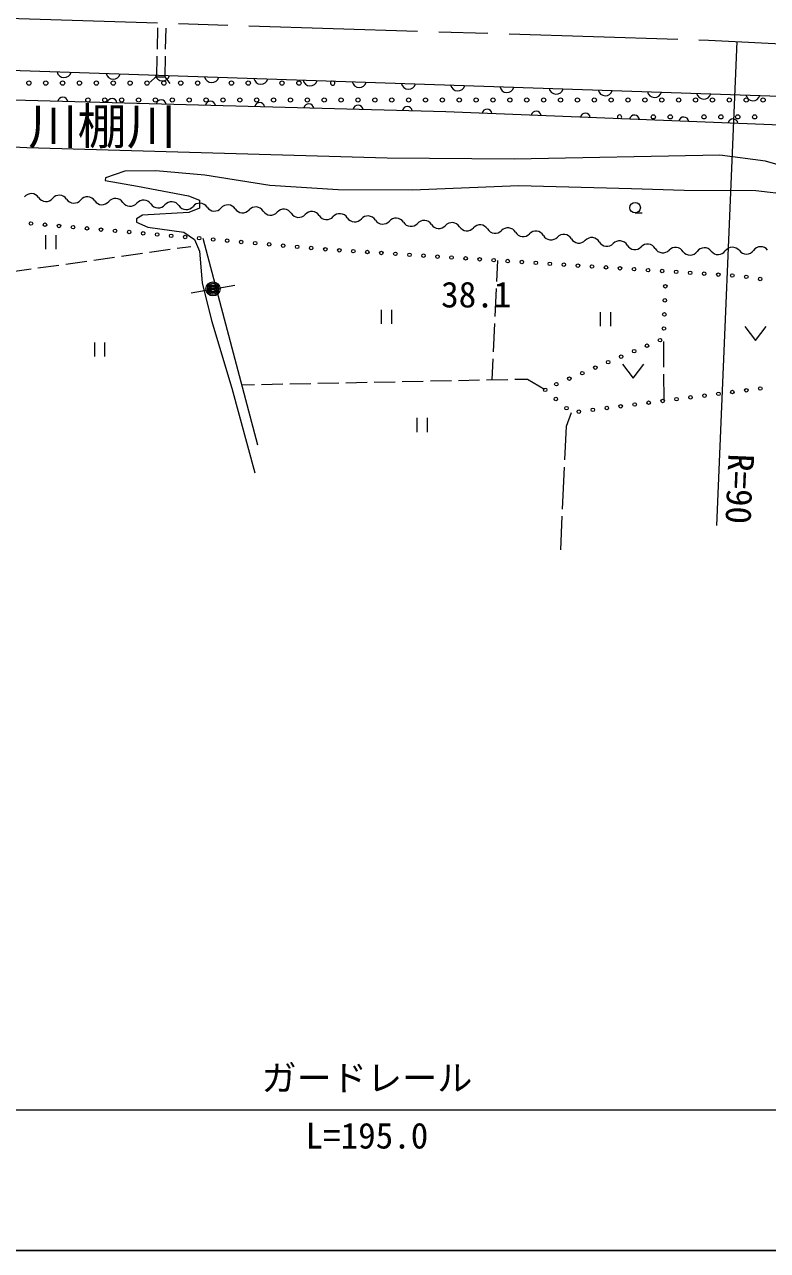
# Model space of a CAD drawing. Units: millimetres at full size, sheet at 1:1000; details may follow other scales. Extents: x 40000 to 680000, y 20000 to 380000.
# Drawn here: x 187012 to 239836, y 205000 to 292097 of the extents above; entities that cross this region are included whole.
import ezdxf
from ezdxf.enums import TextEntityAlignment as Align

# ---------------------------------------------------------------- set-up
doc = ezdxf.new("R2010")
doc.units = ezdxf.units.MM
doc.header["$LTSCALE"] = 1000
doc.header["$PDMODE"] = 32
doc.header["$PDSIZE"] = 500
doc.linetypes.add('CHAIN', pattern=[18.5, 12, -1.5, 3.5, -1.5])
for name, color, linetype, lineweight in [('M-BGD', 7, 'Continuous', 13), ('M-BMK', 2, 'CHAIN', 13), ('M-STR-HTXT', 7, 'Continuous', 13), ('M-TTL-BAND', 7, 'Continuous', 25)]:
    doc.layers.add(name, color=color, linetype=linetype, lineweight=lineweight)
doc.layers.add('M-BGD-HTXT', color=7, linetype='Continuous')
doc.styles.add('ＭＳ ゴシック', font='')
doc.styles.get('ＭＳ ゴシック').set_extended_font_data('MS Gothic')

msp = doc.modelspace()

# ---------------------------------------------------------------- linework, layer by layer
at = {"layer": 'M-BGD'}
for p, q in [((196457, 290357), (196485, 291856)), ((197056, 291838), (197024, 290338)), ((196420, 288376), (196448, 289857)), ((197013, 289839), (196981, 288381)), ((230423, 278710), (230923, 278710)), ((188511, 277134), (188511, 276134)), ((189261, 276134), (189261, 277134)), ((197377, 276105), (195892, 275896)), ((198834, 276311), (197873, 276175)), ((203601, 262213), (199724, 276888)), ((191436, 275267), (189951, 275058)), ((193417, 275546), (191931, 275337)), ((195397, 275826), (193912, 275616)), ((220589, 273846), (220658, 275335)), ((187475, 274708), (185990, 274499)), ((189456, 274988), (187971, 274778)), ((198855, 273043), (201971, 273583)), ((220473, 271348), (220566, 273346)), ((212381, 271824), (212381, 270824)), ((213131, 270824), (213131, 271824)), ((227944, 271666), (227944, 270666)), ((228694, 270666), (228694, 271666)), ((220357, 268851), (220450, 270849)), ((238232, 270639), (238982, 269639)), ((238982, 269639), (239732, 270639)), ((191981, 269510), (191981, 268510)), ((192731, 268510), (192731, 269510)), ((232436, 269574), (232444, 267763)), ((220265, 266862), (220334, 268352)), ((229539, 267975), (230289, 266975)), ((230289, 266975), (231039, 267975)), ((202468, 266500), (203369, 266519)), ((203869, 266529), (205369, 266559)), ((205869, 266569), (207368, 266600)), ((207868, 266610), (209368, 266641)), ((209868, 266651), (211368, 266681)), ((211867, 266691), (213367, 266722)), ((213867, 266732), (215367, 266763)), ((215867, 266773), (217366, 266803)), ((217866, 266813), (219366, 266844)), ((219866, 266854), (221365, 266885)), ((221865, 266895), (222766, 266913)), ((222766, 266913), (223975, 266188)), ((232447, 267263), (232455, 265452)), ((214905, 264147), (214905, 263147)), ((215655, 263147), (215655, 264147)), ((225539, 263554), (225911, 264527)), ((225429, 261159), (225539, 263554)), ((225270, 257662), (225407, 260659)), ((225138, 254768), (225247, 257163))]:
    msp.add_line(p, q, dxfattribs=at)
for points in [[(116546, 291192), (242113, 286966), (248828, 286466), (256586, 284854), (268257, 281356), (289038, 273719), (294654, 271406), (300309, 268415), (304118, 264816), (305855, 262113), (306166, 261085)], [(302187, 260681), (301605, 263662), (300733, 265313), (299601, 266404), (297378, 267702), (288333, 271836), (267153, 279646), (255705, 282944), (251421, 283972), (247306, 284694), (216960, 285899), (176508, 286987), (116493, 289011)], [(195952, 287996), (196348, 288375), (196981, 288381), (197343, 287906)], [(249572, 277383), (246481, 279851), (243288, 281339), (239701, 282395), (236457, 282814), (221823, 282522), (212789, 282603), (187184, 283328), (181135, 283614), (165681, 284206), (159575, 284435), (148070, 284435), (139083, 284683), (133836, 284816), (124583, 285713), (120023, 285904), (116361, 285487)], [(243881, 279707), (239010, 280278), (233921, 280309), (230161, 280434), (222143, 280631), (214603, 280330), (209307, 280361), (204456, 280662), (199824, 281389), (196356, 281701), (194143, 281670), (192762, 281202), (192741, 281026), (195047, 280610), (198672, 279925), (199461, 279613), (199450, 279042), (198692, 278741), (195390, 278564), (194974, 278284), (194974, 278066), (195774, 277702), (198339, 277339), (199108, 276820), (199450, 275999), (199637, 273735), (200302, 271066), (201743, 266252), (203379, 260247)]]:
    msp.add_lwpolyline(points, dxfattribs=at)
for centre, radius in [((187321, 287936), 150), ((188521, 287936), 150), ((189721, 287936), 150), ((190921, 287936), 150), ((192121, 287936), 150), ((193321, 287936), 150), ((194521, 287936), 150), ((195721, 287936), 150), ((196921, 287936), 150), ((198121, 287936), 150), ((199321, 287936), 150), ((201721, 287936), 150), ((202921, 287936), 150), ((205321, 287936), 150), ((206521, 287936), 150), ((191521, 286736), 150), ((192721, 286736), 150), ((193921, 286736), 150), ((195121, 286736), 150), ((196321, 286736), 150), ((197521, 286736), 150), ((198721, 286736), 150), ((199921, 286736), 150), ((201121, 286736), 150), ((202321, 286736), 150), ((203521, 286736), 150), ((204721, 286736), 150), ((205921, 286736), 150), ((207121, 286736), 150), ((208321, 286736), 150), ((209521, 286736), 150), ((210721, 286736), 150), ((211921, 286736), 150), ((213121, 286736), 150), ((214321, 286736), 150), ((215521, 286736), 150), ((216721, 286736), 150), ((217921, 286736), 150), ((219121, 286736), 150), ((220321, 286736), 150), ((221521, 286736), 150), ((222721, 286736), 150), ((223921, 286736), 150), ((225121, 286736), 150), ((226321, 286736), 150), ((227521, 286736), 150), ((228721, 286736), 150), ((229921, 286736), 150), ((231121, 286736), 150), ((232321, 286736), 150), ((233521, 286736), 150), ((234721, 286736), 150), ((235921, 286736), 150), ((237121, 286736), 150), ((238321, 286736), 150), ((239521, 286736), 150), ((231721, 285536), 150), ((232921, 285536), 150), ((235321, 285536), 150), ((236521, 285536), 150), ((237721, 285536), 150), ((238921, 285536), 150), ((230423, 279085), 375), ((187474, 277964), 125), ((188471, 277876), 125), ((189467, 277789), 125), ((190463, 277701), 125), ((191459, 277614), 125), ((192455, 277526), 125), ((193451, 277439), 125), ((194448, 277351), 125), ((195444, 277264), 125), ((196440, 277177), 125), ((197436, 277089), 125), ((198432, 277002), 125), ((199428, 276914), 125), ((200425, 276827), 125), ((201421, 276739), 125), ((202417, 276652), 125), ((203413, 276564), 125), ((204409, 276477), 125), ((205405, 276389), 125), ((206402, 276302), 125), ((207398, 276214), 125), ((208394, 276127), 125), ((209391, 276058), 125), ((210389, 275994), 125), ((211387, 275930), 125), ((212385, 275866), 125), ((213383, 275802), 125), ((214381, 275738), 125), ((215379, 275674), 125), ((216377, 275610), 125), ((217375, 275546), 125), ((218373, 275482), 125), ((219371, 275418), 125), ((220369, 275354), 125), ((221367, 275290), 125), ((222365, 275226), 125), ((223363, 275162), 125), ((224361, 275098), 125), ((225359, 275034), 125), ((226357, 274970), 125), ((227354, 274906), 125), ((228352, 274842), 125), ((229350, 274778), 125), ((230348, 274714), 125), ((231346, 274650), 125), ((232344, 274586), 125), ((233342, 274522), 125), ((234340, 274458), 125), ((235338, 274394), 125), ((236336, 274330), 125), ((237334, 274266), 125), ((200413, 273313), 500), ((200413, 273313), 400), ((200413, 273313), 300), ((200413, 273313), 200), ((232573, 273500), 125), ((238329, 274175), 125), ((239316, 274016), 125), ((200413, 273313), 100), ((200413, 273313), 20), ((232540, 272501), 125), ((232507, 271501), 125), ((232474, 270502), 125), ((231275, 269280), 125), ((232196, 269670), 125), ((229433, 268500), 125), ((230354, 268890), 125), ((226671, 267330), 125), ((227592, 267720), 125), ((228513, 268110), 125), ((224829, 266550), 125), ((225750, 266940), 125), ((224029, 266141), 125), ((234363, 265607), 125), ((235355, 265734), 125), ((236347, 265861), 125), ((237339, 265988), 125), ((238331, 266114), 125), ((239323, 266241), 125), ((224788, 265490), 125), ((225547, 264839), 125), ((227419, 264720), 125), ((228411, 264847), 125), ((229403, 264973), 125), ((230395, 265100), 125), ((231387, 265227), 125), ((232379, 265354), 125), ((233371, 265480), 125), ((226428, 264593), 125)]:
    msp.add_circle(centre, radius, dxfattribs=at)
for centre, radius, start, end in [((189828, 288838), 512, 190.75295, 345.39218), ((193326, 288720), 512, 190.75295, 345.39218), ((196824, 288603), 512, 190.75295, 345.39218), ((200322, 288485), 512, 190.75295, 345.39218), ((203820, 288367), 512, 190.75295, 345.39218), ((207318, 288249), 512, 190.75295, 345.39218), ((208921, 287936), 150, 100.66087, 75.48425), ((210816, 288132), 512, 190.75295, 345.39218), ((214314, 288014), 512, 190.75295, 345.39218), ((217321, 287936), 150, 243.23871, 292.90642), ((217812, 287896), 512, 190.75295, 345.39218), ((221310, 287779), 512, 190.75295, 345.39218), ((224808, 287661), 512, 190.75295, 345.39218), ((228306, 287543), 512, 190.75295, 345.39218), ((189735, 286577), 354, 7.25669, 169.66187), ((193234, 286483), 354, 7.25669, 169.66187), ((196733, 286389), 354, 7.25669, 169.66187), ((200231, 286295), 354, 7.25669, 169.66187), ((203730, 286201), 354, 7.25669, 169.66187), ((231804, 287425), 512, 190.75295, 345.39218), ((235302, 287308), 512, 190.75295, 345.39218), ((238800, 287190), 512, 190.75295, 345.39218), ((207229, 286107), 354, 7.25669, 169.66187), ((210728, 286013), 354, 7.25669, 169.66187), ((214226, 285919), 354, 7.25669, 169.66187), ((219891, 285729), 354, 6.5239, 168.92908), ((223388, 285590), 354, 6.5239, 168.92908), ((226885, 285451), 354, 6.5239, 168.92908), ((229321, 285536), 150, 299.24416, 236.20881), ((230382, 285312), 354, 6.5239, 168.92908), ((233880, 285173), 354, 6.5239, 168.92908), ((237377, 285034), 354, 6.5239, 168.92908), ((187490, 279458), 625, 33.59915, 139.85935), ((188531, 280150), 625, 213.59915, 319.85935), ((189487, 279344), 625, 33.59915, 139.85935), ((190528, 280036), 625, 213.59915, 319.85935), ((191483, 279230), 625, 33.59915, 139.85935), ((193480, 279116), 625, 33.59915, 139.85935), ((195477, 279001), 625, 33.59915, 139.85935), ((192525, 279921), 625, 213.59915, 319.85935), ((194521, 279807), 625, 213.59915, 319.85935), ((196518, 279693), 625, 213.59915, 319.85935), ((197474, 278887), 625, 33.59915, 139.85935), ((198515, 279579), 625, 213.59915, 319.85935), ((199470, 278773), 625, 33.59915, 139.85935), ((200512, 279465), 625, 213.59915, 319.85935), ((201467, 278659), 625, 33.59915, 139.85935), ((202516, 279339), 625, 212.30233, 318.56254), ((203453, 278512), 625, 32.30233, 138.56254), ((204510, 279180), 625, 212.30233, 318.56254), ((205447, 278352), 625, 32.30233, 138.56254), ((207440, 278193), 625, 32.30233, 138.56254), ((206503, 279020), 625, 212.30233, 318.56254), ((208497, 278861), 625, 212.30233, 318.56254), ((209434, 278034), 625, 32.30233, 138.56254), ((210491, 278702), 625, 212.30233, 318.56254), ((211428, 277875), 625, 32.30233, 138.56254), ((212484, 278543), 625, 212.30233, 318.56254), ((213421, 277715), 625, 32.30233, 138.56254), ((214478, 278383), 625, 212.30233, 318.56254), ((215415, 277556), 625, 32.30233, 138.56254), ((216472, 278224), 625, 212.30233, 318.56254), ((217409, 277397), 625, 32.30233, 138.56254), ((219402, 277238), 625, 32.30233, 138.56254), ((218465, 278065), 625, 212.30233, 318.56254), ((220470, 277886), 625, 210.24905, 316.50926), ((221377, 277026), 625, 30.24905, 136.50926), ((222457, 277656), 625, 210.24905, 316.50926), ((223364, 276796), 625, 30.24905, 136.50926), ((224444, 277425), 625, 210.24905, 316.50926), ((225351, 276565), 625, 30.24905, 136.50926), ((226430, 277195), 625, 210.24905, 316.50926), ((227337, 276334), 625, 30.24905, 136.50926), ((228417, 276964), 625, 210.24905, 316.50926), ((229324, 276104), 625, 30.24905, 136.50926), ((230404, 276733), 625, 210.24905, 316.50926), ((231311, 275873), 625, 30.24905, 136.50926), ((232390, 276503), 625, 210.24905, 316.50926), ((233297, 275643), 625, 30.24905, 136.50926), ((235344, 275611), 625, 37.96385, 144.22405), ((237344, 275649), 625, 37.96385, 144.22405), ((239343, 275687), 625, 37.96385, 144.22405), ((234330, 276342), 625, 217.96385, 324.22405), ((236330, 276380), 625, 217.96385, 324.22405), ((238329, 276418), 625, 217.96385, 324.22405)]:
    msp.add_arc(centre, radius, start, end, dxfattribs=at)
msp.add_point((200413, 273313), dxfattribs=at)
at = {"layer": 'M-BMK'}
for p, q in [((165987, 293168), (235650, 290984)), ((235650, 290984), (242584, 290634))]:
    msp.add_line(p, q, dxfattribs=at)
at = {"layer": 'M-STR-HTXT'}
for p, q in [((237658, 290883), (236208, 256505)), ((116546, 215002), (306166, 215002))]:
    msp.add_line(p, q, dxfattribs=at)
at = {"layer": 'M-TTL-BAND'}
msp.add_line((40000, 205000), (579000, 205000), dxfattribs=at)

# ---------------------------------------------------------------- texts
at = {"layer": 'M-BGD-HTXT', "style": 'ＭＳ ゴシック'}
msp.add_text('川棚川', height=2566, dxfattribs=at).set_placement((192528, 284873), align=Align.MIDDLE_CENTER)
msp.add_text('38.1', height=1833, dxfattribs=at).set_placement((219128, 271446), align=Align.BOTTOM_CENTER)
at = {"layer": 'M-STR-HTXT', "style": 'ＭＳ ゴシック'}
msp.add_text('R=90', height=1833, rotation=267.585, dxfattribs=at).set_placement((237872, 259104), align=Align.MIDDLE_CENTER)
for s, p in [('ガードレール', (211358, 215793)), ('L=195.0', (211356, 211692))]:
    msp.add_text(s, height=1833, dxfattribs=at).set_placement(p, align=Align.BOTTOM_CENTER)

doc.saveas('drawing.dxf')
